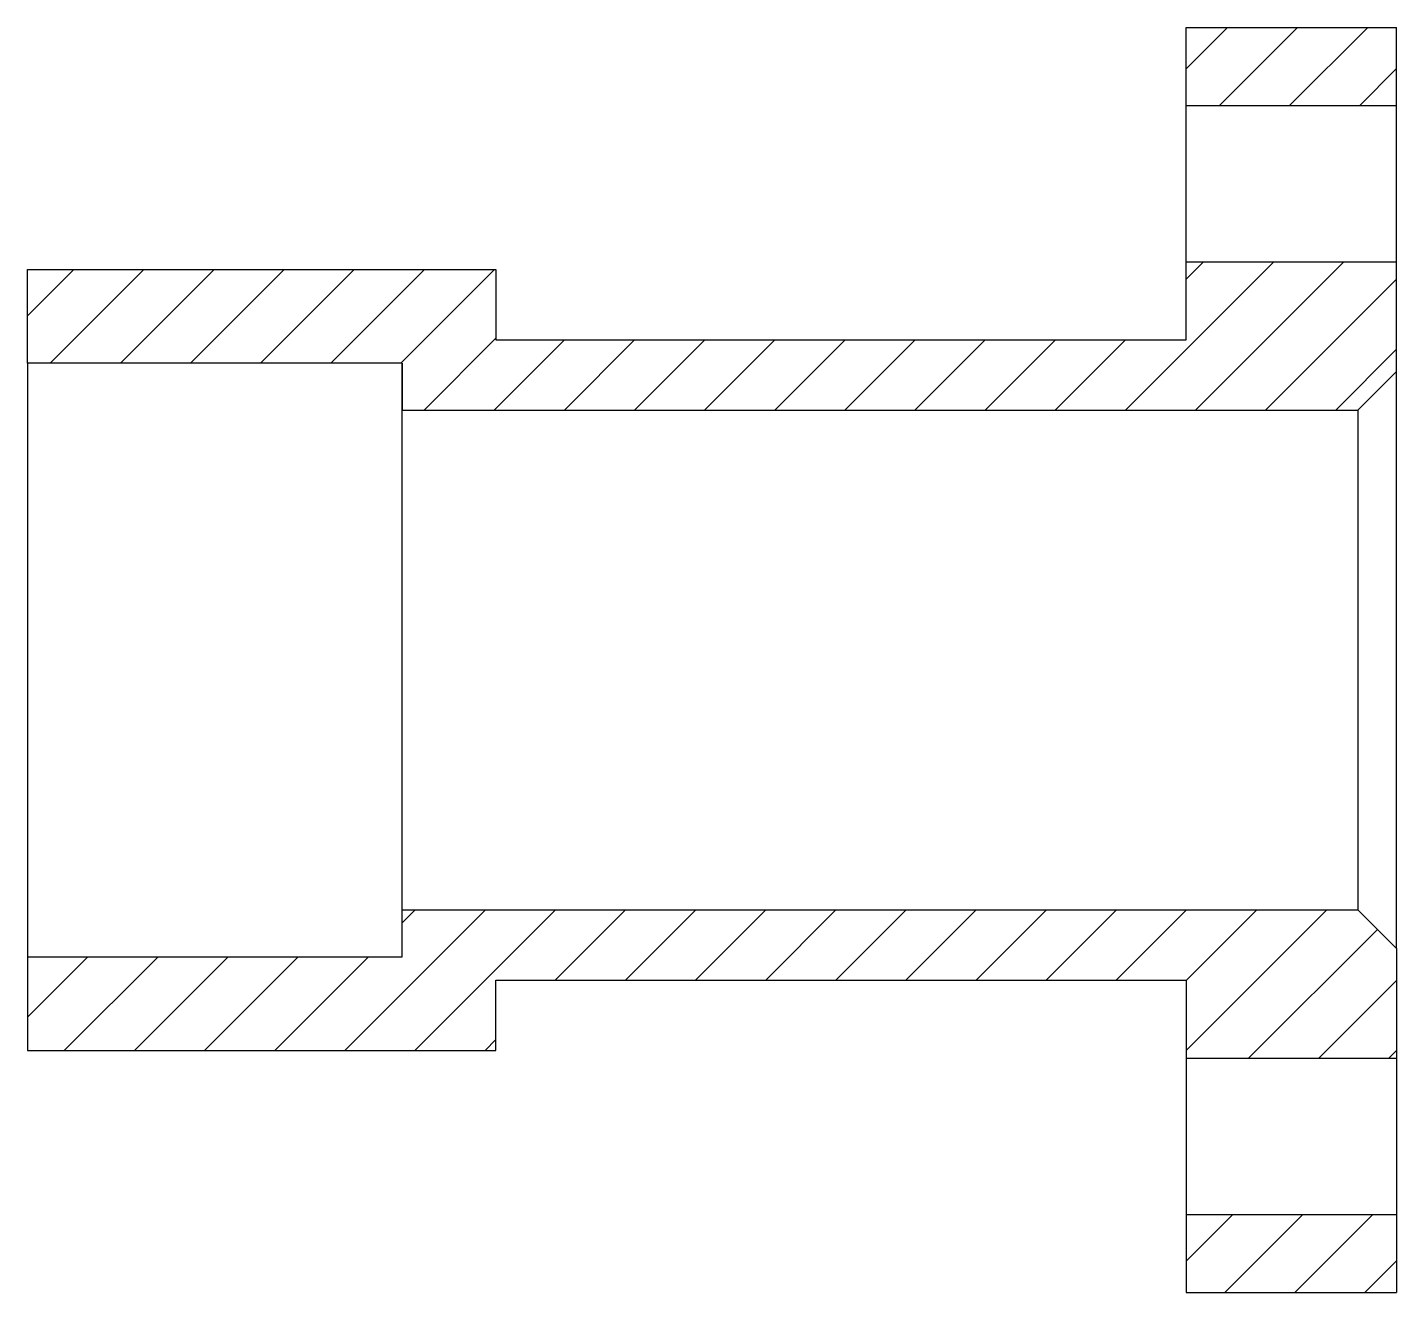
# Model space of a CAD drawing. Header units: millimetres. Extents: x 22.7 to 45.1, y 4.8 to 25.6.
import ezdxf

# ---------------------------------------------------------------- set-up
doc = ezdxf.new("R2010")
doc.units = ezdxf.units.MM
for name, color, linetype in [('Contur in exterior', 1, 'Continuous'), ('Contur in interior', 2, 'Continuous'), ('Zona hasurata', 4, 'Continuous')]:
    doc.layers.add(name, color=color, linetype=linetype)

msp = doc.modelspace()

# ---------------------------------------------------------------- hatches: boundary and pattern name
at = {"layer": 'Zona hasurata'}
h = msp.add_hatch(dxfattribs=at)
h.set_pattern_fill('ANSI31', color=256, scale=0.256005)
h.set_pattern_definition([(45, (13.0699, 0.878), (-0.574747, 0.574747), [])])
h.paths.add_polyline_path([(44.512, 19.311), (45.146, 19.945), (45.146, 21.743), (41.696, 21.743), (41.696, 20.463), (30.381, 20.463), (30.381, 21.615), (22.7, 21.615), (22.7, 20.079), (28.845, 20.079), (28.845, 19.311)])
h.paths.add_polyline_path([(41.696, 25.583), (41.696, 24.303), (45.146, 24.303), (45.146, 25.583)])
h.paths.add_polyline_path([(28.845, 11.119), (28.845, 10.351), (22.7, 10.351), (22.7, 8.815), (30.381, 8.815), (30.381, 9.967), (41.696, 9.967), (41.696, 8.687), (45.146, 8.687), (45.146, 10.485), (44.512, 11.119)])
h.paths.add_polyline_path([(45.146, 6.127), (41.696, 6.127), (41.696, 4.847), (45.146, 4.847)])

# ---------------------------------------------------------------- linework, layer by layer
at = {"layer": 'Contur in exterior'}
for p, q in [((41.696, 24.303), (41.696, 25.583)), ((41.696, 25.583), (45.146, 25.583)), ((45.146, 10.485), (45.146, 25.583)), ((41.696, 21.743), (41.696, 24.303)), ((22.7, 20.079), (22.7, 21.615)), ((22.7, 21.615), (30.381, 21.615)), ((30.381, 21.615), (30.381, 20.463)), ((41.696, 20.463), (41.696, 21.743)), ((30.381, 20.463), (41.696, 20.463)), ((22.7, 20.079), (22.7, 10.351)), ((28.845, 20.079), (28.845, 19.311)), ((22.7, 10.351), (22.7, 8.815)), ((45.146, 10.485), (45.146, 4.847)), ((30.381, 8.815), (30.381, 9.967)), ((30.381, 9.967), (41.696, 9.967)), ((41.696, 9.967), (41.696, 8.687)), ((22.7, 8.815), (30.381, 8.815)), ((41.696, 8.687), (45.146, 8.687)), ((41.696, 8.687), (41.696, 6.127)), ((41.696, 6.127), (41.696, 4.847)), ((41.696, 4.847), (45.146, 4.847))]:
    msp.add_line(p, q, dxfattribs=at)
at = {"layer": 'Contur in interior'}
for p, q in [((41.696, 24.303), (45.146, 24.303)), ((41.696, 21.743), (45.146, 21.743)), ((28.845, 20.079), (22.7, 20.079)), ((28.845, 10.351), (28.845, 20.079)), ((28.845, 19.311), (44.512, 19.311)), ((44.512, 19.311), (44.512, 11.119)), ((28.845, 11.119), (44.512, 11.119)), ((22.7, 10.351), (28.845, 10.351)), ((41.696, 8.687), (45.146, 8.687)), ((41.696, 6.127), (45.146, 6.127))]:
    msp.add_line(p, q, dxfattribs=at)
at = {"layer": 'Zona hasurata'}
for p, q in [((44.512, 19.311), (45.146, 19.945)), ((44.512, 11.119), (45.146, 10.485))]:
    msp.add_line(p, q, dxfattribs=at)

doc.saveas('drawing.dxf')
